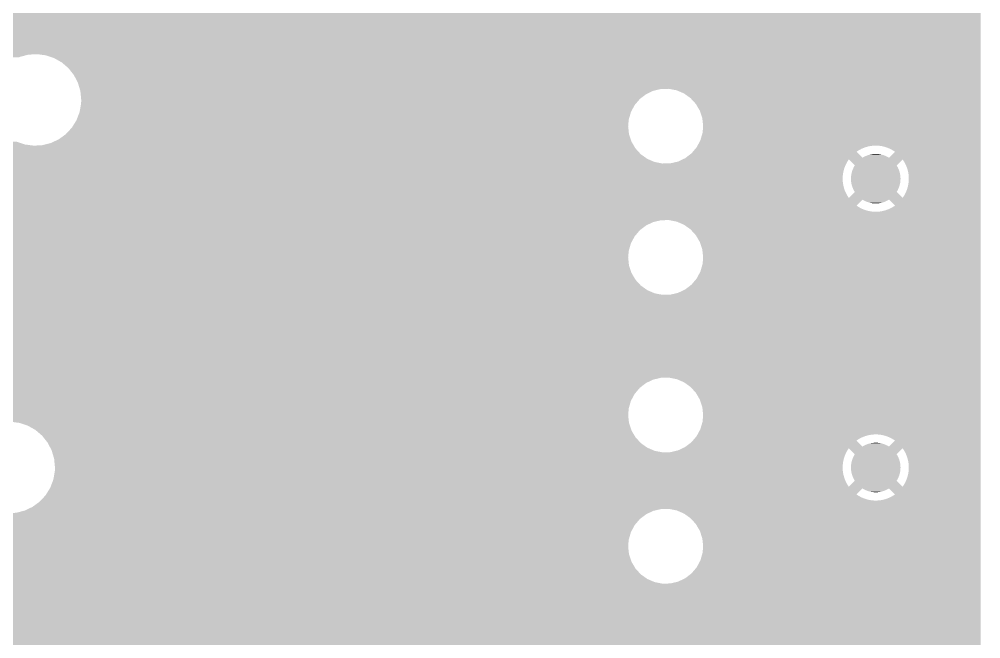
# Model space of a CAD drawing. Extents: x 295 to 953, y 10 to 290.
# Drawn here: x 807.03 to 832.61, y 186.4 to 202.88 of the extents above; entities that cross this region are included whole.
import ezdxf

# ---------------------------------------------------------------- set-up
doc = ezdxf.new("R2010")
doc.units = 0
doc.header["$LTSCALE"] = 5
doc.header["$MEASUREMENT"] = 0
doc.layers.add('PWR1', color=7, linetype='CONTINUOUS')

msp = doc.modelspace()

# ---------------------------------------------------------------- linework, layer by layer
at = {"layer": 'PWR1'}
for points in [[(751.586, 202.094), (751.586, 203.236), (832.612, 202.094), (832.612, 203.236)], [(792.655, 202.063), (792.424, 202.094), (832.612, 202.063), (832.612, 202.094)], [(792.876, 201.989), (792.655, 202.063), (832.612, 201.989), (832.612, 202.063)], [(792.936, 201.954), (792.876, 201.989), (832.612, 201.954), (832.612, 201.989)], [(792.96, 201.941), (792.936, 201.954), (807.279, 201.941), (807.511, 201.954)], [(793.061, 201.883), (792.96, 201.941), (807.053, 201.883), (807.279, 201.941)], [(793.078, 201.873), (793.061, 201.883), (807.032, 201.873), (807.053, 201.883)], [(807.742, 201.923), (807.511, 201.954), (832.612, 201.923), (832.612, 201.954)], [(807.963, 201.849), (807.742, 201.923), (832.612, 201.849), (832.612, 201.923)], [(808.166, 201.734), (807.963, 201.849), (832.612, 201.734), (832.612, 201.849)], [(808.343, 201.582), (808.166, 201.734), (832.612, 201.582), (832.612, 201.734)], [(808.488, 201.4), (808.343, 201.582), (832.612, 201.4), (832.612, 201.582)], [(808.595, 201.193), (808.488, 201.4), (832.612, 201.193), (832.612, 201.4)], [(808.643, 201.032), (808.595, 201.193), (832.612, 201.032), (832.612, 201.193)], [(808.644, 201.028), (808.643, 201.032), (824.107, 201.028), (824.317, 201.032)], [(808.658, 200.98), (808.644, 201.028), (823.901, 200.98), (824.107, 201.028)], [(808.661, 200.969), (808.658, 200.98), (823.877, 200.969), (823.901, 200.98)], [(808.669, 200.89), (808.661, 200.969), (823.711, 200.89), (823.877, 200.969)], [(808.681, 200.762), (808.669, 200.89), (823.543, 200.762), (823.711, 200.89)], [(824.524, 200.992), (824.317, 201.032), (832.612, 200.992), (832.612, 201.032)], [(824.718, 200.908), (824.524, 200.992), (832.612, 200.908), (832.612, 200.992)], [(824.89, 200.786), (824.718, 200.908), (832.612, 200.786), (832.612, 200.908)], [(825.032, 200.631), (824.89, 200.786), (832.612, 200.631), (832.612, 200.786)], [(808.641, 200.416), (808.673, 200.602), (823.306, 200.416), (823.406, 200.602)], [(808.673, 200.602), (808.68, 200.645), (823.406, 200.602), (823.443, 200.645)], [(808.68, 200.645), (808.684, 200.737), (823.443, 200.645), (823.522, 200.737)], [(808.684, 200.737), (808.681, 200.762), (823.522, 200.737), (823.543, 200.762)], [(825.139, 200.449), (825.032, 200.631), (832.612, 200.449), (832.612, 200.631)], [(808.564, 200.214), (808.641, 200.416), (823.248, 200.214), (823.306, 200.416)], [(825.205, 200.248), (825.139, 200.449), (832.612, 200.248), (832.612, 200.449)], [(808.435, 200), (808.459, 200.039), (823.236, 200), (823.232, 200.039)], [(808.459, 200.039), (808.558, 200.198), (823.232, 200.039), (823.246, 200.198)], [(808.558, 200.198), (808.564, 200.214), (823.246, 200.198), (823.248, 200.214)], [(825.227, 200.039), (825.205, 200.248), (832.612, 200.039), (832.612, 200.248)], [(825.212, 199.864), (825.227, 200.039), (832.612, 199.864), (832.612, 200.039)], [(808.089, 199.691), (808.277, 199.828), (823.3, 199.691), (823.255, 199.828)], [(808.277, 199.829), (808.435, 200), (823.254, 199.829), (823.236, 200)], [(808.277, 199.828), (808.277, 199.829), (823.255, 199.828), (823.254, 199.829)], [(825.153, 199.661), (825.212, 199.864), (832.612, 199.661), (832.612, 199.864)], [(760.072, 199.551), (759.985, 199.625), (807.189, 199.551), (806.968, 199.625)], [(760.108, 199.52), (760.072, 199.551), (807.42, 199.52), (807.189, 199.551)], [(760.147, 199.487), (760.108, 199.52), (823.403, 199.487), (823.384, 199.52)], [(807.42, 199.52), (807.652, 199.533), (823.384, 199.52), (823.376, 199.533)], [(807.652, 199.533), (807.878, 199.591), (823.376, 199.533), (823.342, 199.591)], [(807.878, 199.591), (807.958, 199.629), (823.342, 199.591), (823.32, 199.629)], [(807.958, 199.629), (808.089, 199.691), (823.32, 199.629), (823.3, 199.691)], [(825.065, 199.497), (825.071, 199.51), (829.612, 199.497), (829.673, 199.51)], [(825.071, 199.51), (825.076, 199.518), (829.673, 199.51), (829.736, 199.518)], [(825.076, 199.518), (825.078, 199.521), (829.736, 199.518), (829.798, 199.521)], [(825.078, 199.521), (825.153, 199.661), (832.612, 199.521), (832.612, 199.661)], [(829.923, 199.515), (829.861, 199.521), (832.612, 199.515), (832.612, 199.521)], [(829.985, 199.506), (829.923, 199.515), (832.612, 199.506), (832.612, 199.515)], [(830.047, 199.491), (829.985, 199.506), (832.612, 199.491), (832.612, 199.506)], [(760.178, 199.447), (760.147, 199.487), (823.427, 199.447), (823.403, 199.487)], [(760.291, 199.304), (760.178, 199.447), (823.557, 199.304), (823.427, 199.447)], [(760.298, 199.291), (760.291, 199.304), (823.569, 199.291), (823.557, 199.304)], [(760.362, 199.169), (760.298, 199.291), (823.741, 199.169), (823.569, 199.291)], [(824.765, 199.199), (824.916, 199.315), (829.465, 199.199), (829.35, 199.315)], [(824.916, 199.315), (824.953, 199.358), (829.35, 199.315), (829.307, 199.358)], [(824.953, 199.358), (824.965, 199.372), (829.307, 199.358), (829.326, 199.372)], [(824.965, 199.372), (824.993, 199.405), (829.326, 199.372), (829.38, 199.405)], [(824.993, 199.405), (825.018, 199.434), (829.38, 199.405), (829.435, 199.434)], [(825.018, 199.434), (825.039, 199.459), (829.435, 199.434), (829.493, 199.459)], [(825.039, 199.459), (825.053, 199.475), (829.493, 199.459), (829.537, 199.475)], [(825.053, 199.475), (825.056, 199.481), (829.537, 199.475), (829.552, 199.481)], [(825.056, 199.481), (825.065, 199.497), (829.552, 199.481), (829.612, 199.497)], [(829.546, 199.242), (829.563, 199.249), (830.088, 199.242), (830.073, 199.249)], [(829.563, 199.249), (829.596, 199.263), (830.073, 199.249), (830.038, 199.263)], [(829.596, 199.263), (829.614, 199.268), (830.038, 199.263), (830.023, 199.268)], [(829.614, 199.268), (829.648, 199.279), (830.023, 199.268), (829.985, 199.279)], [(829.648, 199.279), (829.667, 199.283), (829.985, 199.279), (829.97, 199.283)], [(829.667, 199.283), (829.701, 199.291), (829.97, 199.283), (829.932, 199.291)], [(829.701, 199.291), (829.722, 199.293), (829.932, 199.291), (829.917, 199.293)], [(829.722, 199.293), (829.755, 199.298), (829.917, 199.293), (829.876, 199.298)], [(829.755, 199.298), (829.781, 199.299), (829.876, 199.298), (829.863, 199.299)], [(829.781, 199.299), (829.809, 199.301), (829.863, 199.299), (829.809, 199.301)], [(830.106, 199.473), (830.047, 199.491), (832.612, 199.473), (832.612, 199.491)], [(830.165, 199.45), (830.106, 199.473), (832.612, 199.45), (832.612, 199.473)], [(830.222, 199.423), (830.165, 199.45), (832.612, 199.423), (832.612, 199.45)], [(830.17, 199.199), (830.329, 199.358), (832.612, 199.199), (832.612, 199.358)], [(830.276, 199.393), (830.222, 199.423), (832.612, 199.393), (832.612, 199.423)], [(830.329, 199.358), (830.276, 199.393), (832.612, 199.358), (832.612, 199.393)], [(760.399, 199.097), (760.362, 199.169), (823.908, 199.097), (823.741, 199.169)], [(760.402, 199.086), (760.399, 199.097), (823.935, 199.086), (823.908, 199.097)], [(760.414, 199.045), (760.402, 199.086), (824.142, 199.045), (823.935, 199.086)], [(760.431, 198.989), (760.414, 199.045), (829.009, 198.989), (829.035, 199.045)], [(824.142, 199.045), (824.18, 199.046), (829.035, 199.045), (829.036, 199.046)], [(824.18, 199.046), (824.353, 199.049), (829.036, 199.046), (829.037, 199.049)], [(824.353, 199.049), (824.558, 199.097), (829.037, 199.049), (829.064, 199.097)], [(824.558, 199.097), (824.566, 199.1), (829.064, 199.097), (829.066, 199.1)], [(824.566, 199.1), (824.676, 199.153), (829.066, 199.1), (829.101, 199.153)], [(824.676, 199.153), (824.749, 199.187), (832.612, 199.153), (832.612, 199.187)], [(824.749, 199.187), (824.765, 199.199), (832.612, 199.187), (832.612, 199.199)], [(829.26, 198.994), (829.101, 199.153), (830.375, 198.994), (830.534, 199.153)], [(829.237, 198.954), (829.26, 198.994), (830.398, 198.954), (830.375, 198.994)], [(829.465, 199.199), (829.497, 199.218), (830.17, 199.199), (830.137, 199.218)], [(829.497, 199.218), (829.514, 199.226), (830.137, 199.218), (830.123, 199.226)], [(829.514, 199.226), (829.546, 199.242), (830.123, 199.226), (830.088, 199.242)], [(830.558, 199.117), (830.534, 199.153), (832.612, 199.117), (832.612, 199.153)], [(830.59, 199.063), (830.558, 199.117), (832.612, 199.063), (832.612, 199.117)], [(830.618, 199.007), (830.59, 199.063), (832.612, 199.007), (832.612, 199.063)], [(830.642, 198.949), (830.618, 199.007), (832.612, 198.949), (832.612, 199.007)], [(760.448, 198.931), (760.431, 198.989), (828.986, 198.931), (829.009, 198.989)], [(760.465, 198.874), (760.448, 198.931), (828.969, 198.874), (828.986, 198.931)], [(760.465, 198.871), (760.465, 198.874), (828.968, 198.871), (828.969, 198.874)], [(760.471, 198.809), (760.465, 198.871), (828.954, 198.809), (828.968, 198.871)], [(760.477, 198.748), (760.471, 198.809), (828.944, 198.748), (828.954, 198.809)], [(760.483, 198.685), (760.477, 198.748), (828.939, 198.685), (828.944, 198.748)], [(829.161, 198.696), (829.166, 198.741), (830.475, 198.696), (830.469, 198.741)], [(829.166, 198.741), (829.167, 198.75), (830.469, 198.741), (830.468, 198.75)], [(829.167, 198.75), (829.176, 198.794), (830.468, 198.75), (830.459, 198.794)], [(829.176, 198.794), (829.179, 198.803), (830.459, 198.794), (830.457, 198.803)], [(829.179, 198.803), (829.191, 198.847), (830.457, 198.803), (830.444, 198.847)], [(829.191, 198.847), (829.194, 198.855), (830.444, 198.847), (830.441, 198.855)], [(829.194, 198.855), (829.21, 198.897), (830.441, 198.855), (830.425, 198.897)], [(829.21, 198.897), (829.214, 198.905), (830.425, 198.897), (830.422, 198.905)], [(829.214, 198.905), (829.233, 198.947), (830.422, 198.905), (830.402, 198.947)], [(829.233, 198.947), (829.237, 198.954), (830.402, 198.947), (830.398, 198.954)], [(830.662, 198.889), (830.642, 198.949), (832.612, 198.889), (832.612, 198.949)], [(830.678, 198.828), (830.662, 198.889), (832.612, 198.828), (832.612, 198.889)], [(830.689, 198.767), (830.678, 198.828), (832.612, 198.767), (832.612, 198.828)], [(830.695, 198.704), (830.689, 198.767), (832.612, 198.704), (832.612, 198.767)], [(760.464, 198.436), (760.475, 198.498), (828.962, 198.436), (828.949, 198.498)], [(760.475, 198.498), (760.484, 198.55), (828.949, 198.498), (828.943, 198.55)], [(760.487, 198.642), (760.483, 198.685), (828.938, 198.642), (828.939, 198.685)], [(760.484, 198.56), (760.487, 198.622), (828.941, 198.56), (828.938, 198.622)], [(760.484, 198.55), (760.484, 198.56), (828.943, 198.55), (828.941, 198.56)], [(760.487, 198.622), (760.487, 198.642), (828.938, 198.622), (828.938, 198.642)], [(829.158, 198.642), (829.16, 198.687), (830.477, 198.642), (830.475, 198.687)], [(829.16, 198.596), (829.158, 198.642), (830.475, 198.596), (830.477, 198.642)], [(829.16, 198.687), (829.161, 198.696), (830.475, 198.687), (830.475, 198.696)], [(829.16, 198.587), (829.16, 198.596), (830.474, 198.587), (830.475, 198.596)], [(829.166, 198.542), (829.16, 198.587), (830.469, 198.542), (830.474, 198.587)], [(829.167, 198.533), (829.166, 198.542), (830.468, 198.533), (830.469, 198.542)], [(829.176, 198.489), (829.167, 198.533), (830.459, 198.489), (830.468, 198.533)], [(829.178, 198.48), (829.176, 198.489), (830.457, 198.48), (830.459, 198.489)], [(829.191, 198.437), (829.178, 198.48), (830.444, 198.437), (830.457, 198.48)], [(830.681, 198.474), (830.691, 198.536), (832.612, 198.474), (832.612, 198.536)], [(830.691, 198.536), (830.697, 198.598), (832.612, 198.536), (832.612, 198.598)], [(830.698, 198.642), (830.695, 198.704), (832.612, 198.642), (832.612, 198.704)], [(830.697, 198.598), (830.698, 198.642), (832.612, 198.598), (832.612, 198.642)], [(760.4, 198.204), (760.421, 198.259), (829.054, 198.204), (829.025, 198.259)], [(760.421, 198.259), (760.443, 198.317), (829.025, 198.259), (829, 198.317)], [(760.443, 198.317), (760.444, 198.32), (829, 198.317), (828.998, 198.32)], [(760.444, 198.32), (760.454, 198.376), (828.998, 198.32), (828.979, 198.376)], [(760.454, 198.376), (760.464, 198.436), (828.979, 198.376), (828.962, 198.436)], [(829.101, 198.131), (829.26, 198.289), (830.534, 198.131), (830.375, 198.289)], [(829.194, 198.428), (829.191, 198.437), (830.441, 198.428), (830.444, 198.437)], [(829.21, 198.386), (829.194, 198.428), (830.425, 198.386), (830.441, 198.428)], [(829.213, 198.378), (829.21, 198.386), (830.421, 198.378), (830.425, 198.386)], [(829.233, 198.337), (829.213, 198.378), (830.402, 198.337), (830.421, 198.378)], [(829.237, 198.329), (829.233, 198.337), (830.398, 198.329), (830.402, 198.337)], [(829.26, 198.29), (829.237, 198.329), (830.375, 198.29), (830.398, 198.329)], [(829.26, 198.289), (829.26, 198.29), (830.375, 198.289), (830.375, 198.29)], [(830.569, 198.183), (830.599, 198.238), (832.612, 198.183), (832.612, 198.238)], [(830.599, 198.238), (830.626, 198.294), (832.612, 198.238), (832.612, 198.294)], [(830.626, 198.294), (830.649, 198.353), (832.612, 198.294), (832.612, 198.353)], [(830.649, 198.353), (830.667, 198.413), (832.612, 198.353), (832.612, 198.413)], [(830.667, 198.413), (830.681, 198.474), (832.612, 198.413), (832.612, 198.474)], [(760.252, 197.925), (760.35, 198.084), (829.307, 197.925), (829.465, 198.084)], [(760.35, 198.084), (760.361, 198.102), (832.612, 198.084), (832.612, 198.102)], [(760.361, 198.102), (760.372, 198.131), (832.612, 198.102), (832.612, 198.131)], [(760.372, 198.131), (760.38, 198.15), (829.101, 198.131), (829.087, 198.15)], [(760.38, 198.15), (760.4, 198.204), (829.087, 198.15), (829.054, 198.204)], [(829.498, 198.065), (829.465, 198.084), (830.138, 198.065), (830.17, 198.084)], [(829.513, 198.057), (829.498, 198.065), (830.121, 198.057), (830.138, 198.065)], [(829.547, 198.041), (829.513, 198.057), (830.089, 198.041), (830.121, 198.057)], [(829.562, 198.034), (829.547, 198.041), (830.072, 198.034), (830.089, 198.041)], [(829.597, 198.021), (829.562, 198.034), (830.039, 198.021), (830.072, 198.034)], [(829.613, 198.015), (829.597, 198.021), (830.021, 198.015), (830.039, 198.021)], [(829.65, 198.004), (829.613, 198.015), (829.987, 198.004), (830.021, 198.015)], [(829.665, 198), (829.65, 198.004), (829.968, 198), (829.987, 198.004)], [(829.703, 197.993), (829.665, 198), (829.934, 197.993), (829.968, 198)], [(829.718, 197.99), (829.703, 197.993), (829.913, 197.99), (829.934, 197.993)], [(829.759, 197.985), (829.718, 197.99), (829.88, 197.985), (829.913, 197.99)], [(829.772, 197.984), (829.759, 197.985), (829.854, 197.984), (829.88, 197.985)], [(829.826, 197.982), (829.772, 197.984), (829.826, 197.982), (829.854, 197.984)], [(830.329, 197.925), (830.17, 198.084), (832.612, 197.925), (832.612, 198.084)], [(830.534, 198.131), (830.569, 198.183), (832.612, 198.131), (832.612, 198.183)], [(759.892, 197.595), (760.08, 197.733), (832.612, 197.595), (832.612, 197.733)], [(760.08, 197.733), (760.107, 197.762), (832.612, 197.733), (832.612, 197.762)], [(760.107, 197.762), (760.108, 197.763), (829.837, 197.762), (829.774, 197.763)], [(760.108, 197.763), (760.113, 197.768), (829.774, 197.763), (829.712, 197.768)], [(760.113, 197.768), (760.122, 197.778), (829.712, 197.768), (829.65, 197.778)], [(760.122, 197.778), (760.135, 197.792), (829.65, 197.778), (829.589, 197.792)], [(760.135, 197.792), (760.152, 197.81), (829.589, 197.792), (829.529, 197.81)], [(760.152, 197.81), (760.173, 197.833), (829.529, 197.81), (829.47, 197.833)], [(760.173, 197.833), (760.198, 197.86), (829.47, 197.833), (829.413, 197.86)], [(760.198, 197.86), (760.226, 197.891), (829.413, 197.86), (829.359, 197.891)], [(760.226, 197.891), (760.239, 197.904), (829.359, 197.891), (829.338, 197.904)], [(760.239, 197.904), (760.252, 197.925), (829.338, 197.904), (829.307, 197.925)], [(829.837, 197.762), (829.899, 197.765), (832.612, 197.762), (832.612, 197.765)], [(829.899, 197.765), (829.962, 197.773), (832.612, 197.765), (832.612, 197.773)], [(829.962, 197.773), (830.023, 197.786), (832.612, 197.773), (832.612, 197.786)], [(830.023, 197.786), (830.084, 197.803), (832.612, 197.786), (832.612, 197.803)], [(830.084, 197.803), (830.143, 197.824), (832.612, 197.803), (832.612, 197.824)], [(830.143, 197.824), (830.2, 197.849), (832.612, 197.824), (832.612, 197.849)], [(830.2, 197.849), (830.255, 197.878), (832.612, 197.849), (832.612, 197.878)], [(830.255, 197.878), (830.309, 197.911), (832.612, 197.878), (832.612, 197.911)], [(830.309, 197.911), (830.329, 197.925), (832.612, 197.911), (832.612, 197.925)], [(759.456, 197.438), (759.652, 197.488), (823.795, 197.438), (823.901, 197.488)], [(759.652, 197.488), (759.682, 197.495), (823.901, 197.488), (823.933, 197.495)], [(759.682, 197.495), (759.767, 197.536), (823.933, 197.495), (824.107, 197.536)], [(759.767, 197.536), (759.775, 197.54), (824.107, 197.536), (824.317, 197.54)], [(759.775, 197.54), (759.892, 197.595), (832.612, 197.54), (832.612, 197.595)], [(824.524, 197.499), (824.317, 197.54), (832.612, 197.499), (832.612, 197.54)], [(824.718, 197.416), (824.524, 197.499), (832.612, 197.416), (832.612, 197.499)], [(751.586, 197.398), (751.586, 197.424), (823.711, 197.398), (823.766, 197.424)], [(751.586, 197.27), (751.586, 197.398), (823.543, 197.27), (823.711, 197.398)], [(751.586, 197.109), (751.586, 197.27), (823.406, 197.109), (823.543, 197.27)], [(759.223, 197.424), (759.456, 197.438), (823.766, 197.424), (823.795, 197.438)], [(824.89, 197.294), (824.718, 197.416), (832.612, 197.294), (832.612, 197.416)], [(825.032, 197.138), (824.89, 197.294), (832.612, 197.138), (832.612, 197.294)], [(751.586, 196.924), (751.586, 197.109), (823.306, 196.924), (823.406, 197.109)], [(825.139, 196.956), (825.032, 197.138), (832.612, 196.956), (832.612, 197.138)], [(825.205, 196.756), (825.139, 196.956), (832.612, 196.756), (832.612, 196.956)], [(751.586, 196.721), (751.586, 196.924), (823.248, 196.721), (823.306, 196.924)], [(751.586, 196.546), (751.586, 196.721), (823.232, 196.546), (823.248, 196.721)], [(825.227, 196.546), (825.205, 196.756), (832.612, 196.546), (832.612, 196.756)], [(751.586, 196.336), (751.586, 196.546), (823.254, 196.336), (823.232, 196.546)], [(825.212, 196.371), (825.227, 196.546), (832.612, 196.371), (832.612, 196.546)], [(751.586, 196.136), (751.586, 196.336), (823.32, 196.136), (823.254, 196.336)], [(825.153, 196.169), (825.212, 196.371), (832.612, 196.169), (832.612, 196.371)], [(751.586, 195.954), (751.586, 196.136), (823.427, 195.954), (823.32, 196.136)], [(751.586, 195.947), (751.586, 195.954), (823.433, 195.947), (823.427, 195.954)], [(784.832, 195.916), (784.601, 195.947), (823.461, 195.916), (823.433, 195.947)], [(824.916, 195.822), (825.053, 195.983), (832.612, 195.822), (832.612, 195.983)], [(825.053, 195.983), (825.153, 196.169), (832.612, 195.983), (832.612, 196.169)], [(785.053, 195.842), (784.832, 195.916), (823.53, 195.842), (823.461, 195.916)], [(785.129, 195.799), (785.053, 195.842), (823.569, 195.799), (823.53, 195.842)], [(785.255, 195.727), (785.129, 195.799), (823.67, 195.727), (823.569, 195.799)], [(785.314, 195.676), (785.255, 195.727), (823.741, 195.676), (823.67, 195.727)], [(785.411, 195.593), (785.314, 195.676), (823.935, 195.593), (823.741, 195.676)], [(824.558, 195.604), (824.749, 195.694), (832.612, 195.604), (832.612, 195.694)], [(824.749, 195.694), (824.916, 195.822), (832.612, 195.694), (832.612, 195.822)], [(785.432, 195.575), (785.411, 195.593), (824.027, 195.575), (823.935, 195.593)], [(785.45, 195.553), (785.432, 195.575), (824.142, 195.553), (824.027, 195.575)], [(785.577, 195.392), (785.45, 195.553), (832.612, 195.392), (832.612, 195.553)], [(824.142, 195.553), (824.353, 195.556), (832.612, 195.553), (832.612, 195.556)], [(824.353, 195.556), (824.558, 195.604), (832.612, 195.556), (832.612, 195.604)], [(785.685, 195.186), (785.577, 195.392), (832.612, 195.186), (832.612, 195.392)], [(785.751, 194.962), (785.685, 195.186), (832.612, 194.962), (832.612, 195.186)], [(785.773, 194.73), (785.751, 194.962), (832.612, 194.73), (832.612, 194.962)], [(785.769, 194.638), (785.773, 194.73), (832.612, 194.638), (832.612, 194.73)], [(785.647, 194.191), (785.73, 194.409), (832.612, 194.191), (832.612, 194.409)], [(785.73, 194.409), (785.769, 194.638), (832.612, 194.409), (832.612, 194.638)], [(785.524, 193.992), (785.647, 194.191), (832.612, 193.992), (832.612, 194.191)], [(785.366, 193.821), (785.524, 193.992), (832.612, 193.821), (832.612, 193.992)], [(784.967, 193.584), (785.178, 193.683), (832.612, 193.584), (832.612, 193.683)], [(785.178, 193.683), (785.366, 193.821), (832.612, 193.683), (832.612, 193.821)], [(770.917, 193.349), (770.996, 193.434), (832.612, 193.349), (832.612, 193.434)], [(770.996, 193.434), (771.044, 193.513), (832.612, 193.434), (832.612, 193.513)], [(784.509, 193.513), (784.742, 193.526), (832.612, 193.513), (832.612, 193.526)], [(784.742, 193.526), (784.967, 193.584), (832.612, 193.526), (832.612, 193.584)], [(770.552, 193.079), (770.649, 193.125), (823.543, 193.079), (823.603, 193.125)], [(770.649, 193.125), (770.761, 193.207), (823.603, 193.125), (823.711, 193.207)], [(770.761, 193.207), (770.837, 193.263), (823.711, 193.207), (823.828, 193.263)], [(770.837, 193.263), (770.869, 193.297), (823.828, 193.263), (823.901, 193.297)], [(770.869, 193.297), (770.913, 193.345), (823.901, 193.297), (824.107, 193.345)], [(770.913, 193.345), (770.917, 193.349), (824.107, 193.345), (824.317, 193.349)], [(824.524, 193.308), (824.317, 193.349), (832.612, 193.308), (832.612, 193.349)], [(824.718, 193.225), (824.524, 193.308), (832.612, 193.225), (832.612, 193.308)], [(824.89, 193.103), (824.718, 193.225), (832.612, 193.103), (832.612, 193.225)], [(751.586, 192.918), (751.586, 192.954), (823.406, 192.918), (823.437, 192.954)], [(751.586, 192.733), (751.586, 192.918), (823.306, 192.733), (823.406, 192.918)], [(769.98, 192.954), (770.213, 192.967), (823.437, 192.954), (823.448, 192.967)], [(770.213, 192.967), (770.439, 193.025), (823.448, 192.967), (823.497, 193.025)], [(770.439, 193.025), (770.552, 193.079), (823.497, 193.025), (823.543, 193.079)], [(825.032, 192.947), (824.89, 193.103), (832.612, 192.947), (832.612, 193.103)], [(825.139, 192.765), (825.032, 192.947), (832.612, 192.765), (832.612, 192.947)], [(751.586, 192.53), (751.586, 192.733), (823.248, 192.53), (823.306, 192.733)], [(825.205, 192.565), (825.139, 192.765), (832.612, 192.565), (832.612, 192.765)], [(751.586, 192.355), (751.586, 192.53), (823.232, 192.355), (823.248, 192.53)], [(751.586, 192.175), (751.586, 192.355), (823.251, 192.175), (823.232, 192.355)], [(825.227, 192.355), (825.205, 192.565), (832.612, 192.355), (832.612, 192.565)], [(825.212, 192.18), (825.227, 192.355), (832.612, 192.18), (832.612, 192.355)], [(807.036, 192.145), (806.813, 192.175), (823.254, 192.145), (823.251, 192.175)], [(807.044, 192.144), (807.036, 192.145), (823.255, 192.144), (823.254, 192.145)], [(807.265, 192.07), (807.044, 192.144), (823.279, 192.07), (823.255, 192.144)], [(825.153, 191.978), (825.212, 192.18), (832.612, 191.978), (832.612, 192.18)], [(807.468, 191.955), (807.265, 192.07), (823.317, 191.955), (823.279, 192.07)], [(807.479, 191.945), (807.468, 191.955), (823.32, 191.945), (823.317, 191.955)], [(807.645, 191.803), (807.479, 191.945), (823.403, 191.803), (823.32, 191.945)], [(825.071, 191.826), (825.076, 191.834), (829.673, 191.826), (829.736, 191.834)], [(825.076, 191.834), (825.078, 191.838), (829.736, 191.834), (829.798, 191.838)], [(825.078, 191.838), (825.153, 191.978), (832.612, 191.838), (832.612, 191.978)], [(829.861, 191.837), (829.798, 191.838), (832.612, 191.837), (832.612, 191.838)], [(829.923, 191.832), (829.861, 191.837), (832.612, 191.832), (832.612, 191.837)], [(829.985, 191.822), (829.923, 191.832), (832.612, 191.822), (832.612, 191.832)], [(807.676, 191.763), (807.645, 191.803), (823.427, 191.763), (823.403, 191.803)], [(807.789, 191.621), (807.676, 191.763), (823.557, 191.621), (823.427, 191.763)], [(807.796, 191.608), (807.789, 191.621), (823.569, 191.608), (823.557, 191.621)], [(807.86, 191.485), (807.796, 191.608), (823.741, 191.485), (823.569, 191.608)], [(824.765, 191.516), (824.916, 191.631), (829.465, 191.516), (829.35, 191.631)], [(824.916, 191.631), (824.953, 191.675), (829.35, 191.631), (829.307, 191.675)], [(824.953, 191.675), (824.965, 191.688), (829.307, 191.675), (829.326, 191.688)], [(824.965, 191.688), (824.993, 191.722), (829.326, 191.688), (829.38, 191.722)], [(824.993, 191.722), (825.018, 191.751), (829.38, 191.722), (829.435, 191.751)], [(825.018, 191.751), (825.039, 191.776), (829.435, 191.751), (829.493, 191.776)], [(825.039, 191.776), (825.053, 191.792), (829.493, 191.776), (829.537, 191.792)], [(825.053, 191.792), (825.056, 191.797), (829.537, 191.792), (829.552, 191.797)], [(825.056, 191.797), (825.065, 191.814), (829.552, 191.797), (829.612, 191.814)], [(825.065, 191.814), (825.071, 191.826), (829.612, 191.814), (829.673, 191.826)], [(829.563, 191.566), (829.596, 191.579), (830.073, 191.566), (830.038, 191.579)], [(829.596, 191.579), (829.614, 191.585), (830.038, 191.579), (830.023, 191.585)], [(829.614, 191.585), (829.648, 191.595), (830.023, 191.585), (829.985, 191.595)], [(829.648, 191.595), (829.667, 191.6), (829.985, 191.595), (829.97, 191.6)], [(829.667, 191.6), (829.701, 191.607), (829.97, 191.6), (829.932, 191.607)], [(829.701, 191.607), (829.722, 191.61), (829.932, 191.607), (829.917, 191.61)], [(829.722, 191.61), (829.755, 191.614), (829.917, 191.61), (829.876, 191.614)], [(829.755, 191.614), (829.781, 191.616), (829.876, 191.614), (829.863, 191.616)], [(829.781, 191.616), (829.809, 191.617), (829.863, 191.616), (829.809, 191.617)], [(830.047, 191.808), (829.985, 191.822), (832.612, 191.808), (832.612, 191.822)], [(830.106, 191.789), (830.047, 191.808), (832.612, 191.789), (832.612, 191.808)], [(830.165, 191.767), (830.106, 191.789), (832.612, 191.767), (832.612, 191.789)], [(830.222, 191.74), (830.165, 191.767), (832.612, 191.74), (832.612, 191.767)], [(830.17, 191.516), (830.329, 191.675), (832.612, 191.516), (832.612, 191.675)], [(830.276, 191.709), (830.222, 191.74), (832.612, 191.709), (832.612, 191.74)], [(830.329, 191.675), (830.276, 191.709), (832.612, 191.675), (832.612, 191.709)], [(807.897, 191.414), (807.86, 191.485), (823.908, 191.414), (823.741, 191.485)], [(807.9, 191.402), (807.897, 191.414), (823.935, 191.402), (823.908, 191.414)], [(807.912, 191.362), (807.9, 191.402), (824.142, 191.362), (823.935, 191.402)], [(807.929, 191.305), (807.912, 191.362), (829.009, 191.305), (829.035, 191.362)], [(824.142, 191.362), (824.18, 191.362), (829.035, 191.362), (829.036, 191.362)], [(824.18, 191.362), (824.353, 191.365), (829.036, 191.362), (829.037, 191.365)], [(824.353, 191.365), (824.558, 191.413), (829.037, 191.365), (829.064, 191.413)], [(824.558, 191.413), (824.566, 191.417), (829.064, 191.413), (829.066, 191.417)], [(824.566, 191.417), (824.676, 191.469), (829.066, 191.417), (829.101, 191.469)], [(824.676, 191.469), (824.749, 191.503), (832.612, 191.469), (832.612, 191.503)], [(824.749, 191.503), (824.765, 191.516), (832.612, 191.503), (832.612, 191.516)], [(829.26, 191.31), (829.101, 191.469), (830.375, 191.31), (830.534, 191.469)], [(829.465, 191.516), (829.497, 191.534), (830.17, 191.516), (830.137, 191.534)], [(829.497, 191.534), (829.514, 191.543), (830.137, 191.534), (830.123, 191.543)], [(829.514, 191.543), (829.546, 191.559), (830.123, 191.543), (830.088, 191.559)], [(829.546, 191.559), (829.563, 191.566), (830.088, 191.559), (830.073, 191.566)], [(830.558, 191.433), (830.534, 191.469), (832.612, 191.433), (832.612, 191.469)], [(830.59, 191.379), (830.558, 191.433), (832.612, 191.379), (832.612, 191.433)], [(830.618, 191.323), (830.59, 191.379), (832.612, 191.323), (832.612, 191.379)], [(830.642, 191.265), (830.618, 191.323), (832.612, 191.265), (832.612, 191.323)], [(807.946, 191.247), (807.929, 191.305), (828.986, 191.247), (829.009, 191.305)], [(807.963, 191.19), (807.946, 191.247), (828.969, 191.19), (828.986, 191.247)], [(807.963, 191.187), (807.963, 191.19), (828.968, 191.187), (828.969, 191.19)], [(807.969, 191.126), (807.963, 191.187), (828.954, 191.126), (828.968, 191.187)], [(807.975, 191.064), (807.969, 191.126), (828.944, 191.064), (828.954, 191.126)], [(807.981, 191.002), (807.975, 191.064), (828.939, 191.002), (828.944, 191.064)], [(829.166, 191.058), (829.167, 191.066), (830.469, 191.058), (830.468, 191.066)], [(829.167, 191.066), (829.176, 191.111), (830.468, 191.066), (830.459, 191.111)], [(829.176, 191.111), (829.179, 191.119), (830.459, 191.111), (830.457, 191.119)], [(829.179, 191.119), (829.191, 191.163), (830.457, 191.119), (830.444, 191.163)], [(829.191, 191.163), (829.194, 191.171), (830.444, 191.163), (830.441, 191.171)], [(829.194, 191.171), (829.21, 191.214), (830.441, 191.171), (830.425, 191.214)], [(829.21, 191.214), (829.214, 191.222), (830.425, 191.214), (830.422, 191.222)], [(829.214, 191.222), (829.233, 191.263), (830.422, 191.222), (830.402, 191.263)], [(829.233, 191.263), (829.237, 191.271), (830.402, 191.263), (830.398, 191.271)], [(829.237, 191.271), (829.26, 191.31), (830.398, 191.271), (830.375, 191.31)], [(830.662, 191.206), (830.642, 191.265), (832.612, 191.206), (832.612, 191.265)], [(830.678, 191.145), (830.662, 191.206), (832.612, 191.145), (832.612, 191.206)], [(830.689, 191.083), (830.678, 191.145), (832.612, 191.083), (832.612, 191.145)], [(830.695, 191.021), (830.689, 191.083), (832.612, 191.021), (832.612, 191.083)], [(807.962, 190.753), (807.973, 190.814), (828.962, 190.753), (828.949, 190.814)], [(807.973, 190.814), (807.982, 190.866), (828.949, 190.814), (828.943, 190.866)], [(807.985, 190.958), (807.981, 191.002), (828.938, 190.958), (828.939, 191.002)], [(807.982, 190.876), (807.985, 190.939), (828.941, 190.876), (828.938, 190.939)], [(807.982, 190.866), (807.982, 190.876), (828.943, 190.866), (828.941, 190.876)], [(807.985, 190.939), (807.985, 190.958), (828.938, 190.939), (828.938, 190.958)], [(829.158, 190.958), (829.16, 191.004), (830.477, 190.958), (830.475, 191.004)], [(829.16, 190.913), (829.158, 190.958), (830.475, 190.913), (830.477, 190.958)], [(829.16, 191.004), (829.161, 191.012), (830.475, 191.004), (830.475, 191.012)], [(829.16, 190.904), (829.16, 190.913), (830.474, 190.904), (830.475, 190.913)], [(829.166, 190.859), (829.16, 190.904), (830.469, 190.859), (830.474, 190.904)], [(829.161, 191.012), (829.166, 191.058), (830.475, 191.012), (830.469, 191.058)], [(829.167, 190.85), (829.166, 190.859), (830.468, 190.85), (830.469, 190.859)], [(829.176, 190.805), (829.167, 190.85), (830.459, 190.805), (830.468, 190.85)], [(830.681, 190.79), (830.691, 190.852), (832.612, 190.79), (832.612, 190.852)], [(830.691, 190.852), (830.697, 190.915), (832.612, 190.852), (832.612, 190.915)], [(830.698, 190.958), (830.695, 191.021), (832.612, 190.958), (832.612, 191.021)], [(830.697, 190.915), (830.698, 190.958), (832.612, 190.915), (832.612, 190.958)], [(807.898, 190.52), (807.919, 190.576), (829.054, 190.52), (829.025, 190.576)], [(807.919, 190.576), (807.941, 190.633), (829.025, 190.576), (829, 190.633)], [(807.941, 190.633), (807.942, 190.637), (829, 190.633), (828.998, 190.637)], [(807.942, 190.637), (807.952, 190.692), (828.998, 190.637), (828.979, 190.692)], [(807.952, 190.692), (807.962, 190.753), (828.979, 190.692), (828.962, 190.753)], [(829.101, 190.447), (829.26, 190.606), (830.534, 190.447), (830.375, 190.606)], [(829.178, 190.797), (829.176, 190.805), (830.457, 190.797), (830.459, 190.805)], [(829.191, 190.753), (829.178, 190.797), (830.444, 190.753), (830.457, 190.797)], [(829.194, 190.745), (829.191, 190.753), (830.441, 190.745), (830.444, 190.753)], [(829.21, 190.702), (829.194, 190.745), (830.425, 190.702), (830.441, 190.745)], [(829.213, 190.694), (829.21, 190.702), (830.421, 190.694), (830.425, 190.702)], [(829.233, 190.653), (829.213, 190.694), (830.402, 190.653), (830.421, 190.694)], [(829.237, 190.645), (829.233, 190.653), (830.398, 190.645), (830.402, 190.653)], [(829.26, 190.606), (829.237, 190.645), (830.375, 190.606), (830.398, 190.645)], [(830.569, 190.499), (830.599, 190.554), (832.612, 190.499), (832.612, 190.554)], [(830.599, 190.554), (830.626, 190.611), (832.612, 190.554), (832.612, 190.611)], [(830.626, 190.611), (830.649, 190.669), (832.612, 190.611), (832.612, 190.669)], [(830.649, 190.669), (830.667, 190.729), (832.612, 190.669), (832.612, 190.729)], [(830.667, 190.729), (830.681, 190.79), (832.612, 190.729), (832.612, 190.79)], [(807.75, 190.242), (807.848, 190.401), (829.307, 190.242), (829.465, 190.401)], [(807.848, 190.401), (807.859, 190.419), (832.612, 190.401), (832.612, 190.419)], [(807.859, 190.419), (807.87, 190.447), (832.612, 190.419), (832.612, 190.447)], [(807.87, 190.447), (807.878, 190.467), (829.101, 190.447), (829.087, 190.467)], [(807.878, 190.467), (807.898, 190.52), (829.087, 190.467), (829.054, 190.52)], [(829.498, 190.382), (829.465, 190.401), (830.138, 190.382), (830.17, 190.401)], [(829.513, 190.374), (829.498, 190.382), (830.121, 190.374), (830.138, 190.382)], [(829.547, 190.357), (829.513, 190.374), (830.089, 190.357), (830.121, 190.374)], [(829.562, 190.35), (829.547, 190.357), (830.072, 190.35), (830.089, 190.357)], [(829.597, 190.337), (829.562, 190.35), (830.039, 190.337), (830.072, 190.35)], [(829.613, 190.331), (829.597, 190.337), (830.021, 190.331), (830.039, 190.337)], [(829.65, 190.321), (829.613, 190.331), (829.987, 190.321), (830.021, 190.331)], [(829.665, 190.317), (829.65, 190.321), (829.968, 190.317), (829.987, 190.321)], [(829.703, 190.309), (829.665, 190.317), (829.934, 190.309), (829.968, 190.317)], [(829.718, 190.306), (829.703, 190.309), (829.913, 190.306), (829.934, 190.309)], [(829.759, 190.302), (829.718, 190.306), (829.88, 190.302), (829.913, 190.306)], [(829.772, 190.3), (829.759, 190.302), (829.854, 190.3), (829.88, 190.302)], [(829.826, 190.299), (829.772, 190.3), (829.826, 190.299), (829.854, 190.3)], [(830.329, 190.242), (830.17, 190.401), (832.612, 190.242), (832.612, 190.401)], [(830.534, 190.447), (830.569, 190.499), (832.612, 190.447), (832.612, 190.499)], [(807.39, 189.912), (807.578, 190.049), (832.612, 189.912), (832.612, 190.049)], [(807.578, 190.049), (807.605, 190.078), (832.612, 190.049), (832.612, 190.078)], [(807.605, 190.078), (807.606, 190.079), (829.837, 190.078), (829.774, 190.079)], [(807.606, 190.079), (807.611, 190.084), (829.774, 190.079), (829.712, 190.084)], [(807.611, 190.084), (807.62, 190.094), (829.712, 190.084), (829.65, 190.094)], [(807.62, 190.094), (807.633, 190.108), (829.65, 190.094), (829.589, 190.108)], [(807.633, 190.108), (807.65, 190.127), (829.589, 190.108), (829.529, 190.127)], [(807.65, 190.127), (807.671, 190.149), (829.529, 190.127), (829.47, 190.149)], [(807.671, 190.149), (807.696, 190.176), (829.47, 190.149), (829.413, 190.176)], [(807.696, 190.176), (807.724, 190.207), (829.413, 190.176), (829.359, 190.207)], [(807.724, 190.207), (807.737, 190.221), (829.359, 190.207), (829.338, 190.221)], [(807.737, 190.221), (807.75, 190.242), (829.338, 190.221), (829.307, 190.242)], [(829.837, 190.078), (829.899, 190.082), (832.612, 190.078), (832.612, 190.082)], [(829.899, 190.082), (829.962, 190.09), (832.612, 190.082), (832.612, 190.09)], [(829.962, 190.09), (830.023, 190.102), (832.612, 190.09), (832.612, 190.102)], [(830.023, 190.102), (830.084, 190.119), (832.612, 190.102), (832.612, 190.119)], [(830.084, 190.119), (830.143, 190.14), (832.612, 190.119), (832.612, 190.14)], [(830.143, 190.14), (830.2, 190.165), (832.612, 190.14), (832.612, 190.165)], [(830.2, 190.165), (830.255, 190.195), (832.612, 190.165), (832.612, 190.195)], [(830.255, 190.195), (830.309, 190.228), (832.612, 190.195), (832.612, 190.228)], [(830.309, 190.228), (830.329, 190.242), (832.612, 190.228), (832.612, 190.242)], [(806.954, 189.754), (807.15, 189.804), (823.795, 189.754), (823.901, 189.804)], [(807.15, 189.804), (807.18, 189.812), (823.901, 189.804), (823.933, 189.812)], [(807.18, 189.812), (807.265, 189.852), (823.933, 189.812), (824.107, 189.852)], [(807.265, 189.852), (807.273, 189.856), (824.107, 189.852), (824.317, 189.856)], [(807.273, 189.856), (807.39, 189.912), (832.612, 189.856), (832.612, 189.912)], [(824.524, 189.816), (824.317, 189.856), (832.612, 189.816), (832.612, 189.856)], [(824.718, 189.732), (824.524, 189.816), (832.612, 189.732), (832.612, 189.816)], [(795.862, 189.522), (795.902, 189.586), (823.488, 189.522), (823.543, 189.586)], [(795.902, 189.586), (795.981, 189.714), (823.543, 189.586), (823.711, 189.714)], [(795.981, 189.714), (795.985, 189.72), (823.711, 189.714), (823.723, 189.72)], [(795.985, 189.72), (795.993, 189.741), (823.723, 189.72), (823.766, 189.741)], [(806.721, 189.741), (806.954, 189.754), (823.766, 189.741), (823.795, 189.754)], [(824.89, 189.61), (824.718, 189.732), (832.612, 189.61), (832.612, 189.732)], [(825.032, 189.455), (824.89, 189.61), (832.612, 189.455), (832.612, 189.61)], [(795.553, 189.24), (795.704, 189.351), (823.306, 189.24), (823.366, 189.351)], [(795.704, 189.351), (795.773, 189.426), (823.366, 189.351), (823.406, 189.426)], [(795.773, 189.426), (795.862, 189.522), (823.406, 189.426), (823.488, 189.522)], [(825.139, 189.273), (825.032, 189.455), (832.612, 189.273), (832.612, 189.455)], [(825.205, 189.072), (825.139, 189.273), (832.612, 189.072), (832.612, 189.273)], [(779.122, 188.863), (779.221, 189.022), (823.232, 188.863), (823.246, 189.022)], [(779.221, 189.022), (779.227, 189.038), (823.246, 189.022), (823.248, 189.038)], [(779.227, 189.038), (779.229, 189.042), (823.248, 189.038), (823.249, 189.042)], [(794.847, 189.042), (795.079, 189.056), (823.249, 189.042), (823.253, 189.056)], [(795.079, 189.056), (795.305, 189.113), (823.253, 189.056), (823.27, 189.113)], [(795.305, 189.113), (795.516, 189.213), (823.27, 189.113), (823.298, 189.213)], [(795.516, 189.213), (795.553, 189.24), (823.298, 189.213), (823.306, 189.24)], [(825.227, 188.863), (825.205, 189.072), (832.612, 188.863), (832.612, 189.072)], [(778.94, 188.653), (779.098, 188.824), (823.254, 188.653), (823.236, 188.824)], [(779.098, 188.824), (779.122, 188.863), (823.236, 188.824), (823.232, 188.863)], [(825.212, 188.688), (825.227, 188.863), (832.612, 188.688), (832.612, 188.863)], [(778.621, 188.453), (778.752, 188.515), (823.32, 188.453), (823.3, 188.515)], [(778.752, 188.515), (778.94, 188.652), (823.3, 188.515), (823.255, 188.652)], [(778.94, 188.652), (778.94, 188.653), (823.255, 188.652), (823.254, 188.653)], [(825.153, 188.485), (825.212, 188.688), (832.612, 188.485), (832.612, 188.688)], [(751.586, 188.271), (751.586, 188.344), (823.427, 188.271), (823.384, 188.344)], [(751.586, 188.115), (751.586, 188.271), (823.569, 188.115), (823.427, 188.271)], [(778.083, 188.344), (778.315, 188.357), (823.384, 188.344), (823.376, 188.357)], [(778.315, 188.357), (778.541, 188.415), (823.376, 188.357), (823.342, 188.415)], [(778.541, 188.415), (778.621, 188.453), (823.342, 188.415), (823.32, 188.453)], [(824.916, 188.139), (825.053, 188.299), (832.612, 188.139), (832.612, 188.299)], [(825.053, 188.299), (825.153, 188.485), (832.612, 188.299), (832.612, 188.485)], [(751.586, 187.993), (751.586, 188.115), (823.741, 187.993), (823.569, 188.115)], [(824.558, 187.921), (824.749, 188.011), (832.612, 187.921), (832.612, 188.011)], [(824.749, 188.011), (824.916, 188.139), (832.612, 188.011), (832.612, 188.139)], [(751.586, 187.91), (751.586, 187.993), (823.935, 187.91), (823.741, 187.993)], [(751.586, 187.869), (751.586, 187.91), (824.142, 187.869), (823.935, 187.91)], [(751.586, 187.466), (751.586, 187.869), (832.612, 187.466), (832.612, 187.869)], [(824.142, 187.869), (824.353, 187.873), (832.612, 187.869), (832.612, 187.873)], [(824.353, 187.873), (824.558, 187.921), (832.612, 187.873), (832.612, 187.921)], [(751.586, 185.665), (751.586, 187.466), (832.612, 185.665), (832.612, 187.466)]]:
    msp.add_solid(points, dxfattribs=at)

doc.saveas('drawing.dxf')
